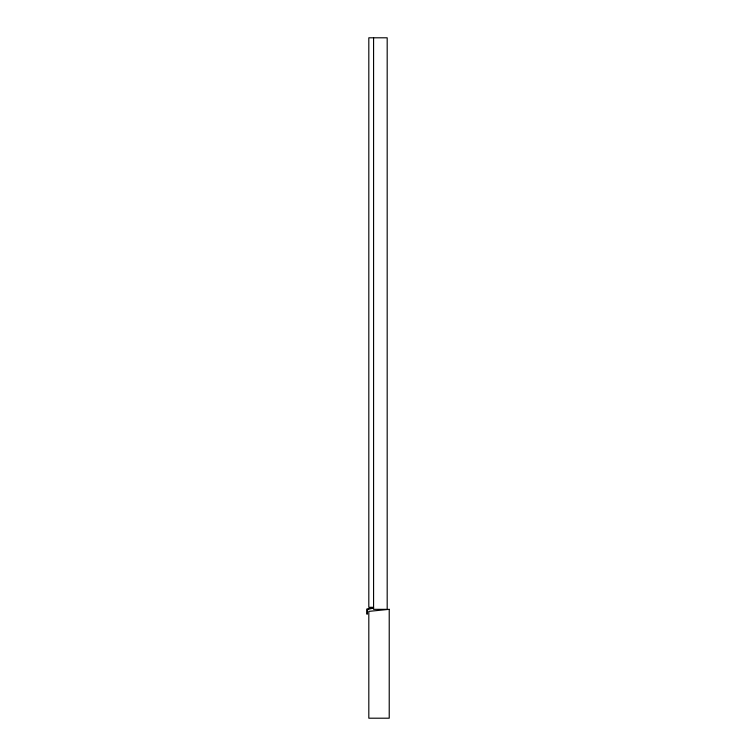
<?xml version="1.0" encoding="UTF-8"?>
<svg xmlns="http://www.w3.org/2000/svg" width="756" height="756" viewBox="0 0 756 756"><rect width="100%" height="100%" fill="white"/><g stroke="black" fill="none" stroke-linecap="round" stroke-linejoin="round"><path stroke-width="1.13" d="M373.577 608.013L367.463 609.582L367.463 614.108L366.773 614.108L366.773 609.053L373.577 607.304L368.815 607.304L368.815 37.8L387.185 37.8L387.185 609.336L373.577 609.336L373.577 37.8M389.227 609.336L368.815 611.377L368.815 718.2L389.227 718.2L389.227 609.336"/></g></svg>
